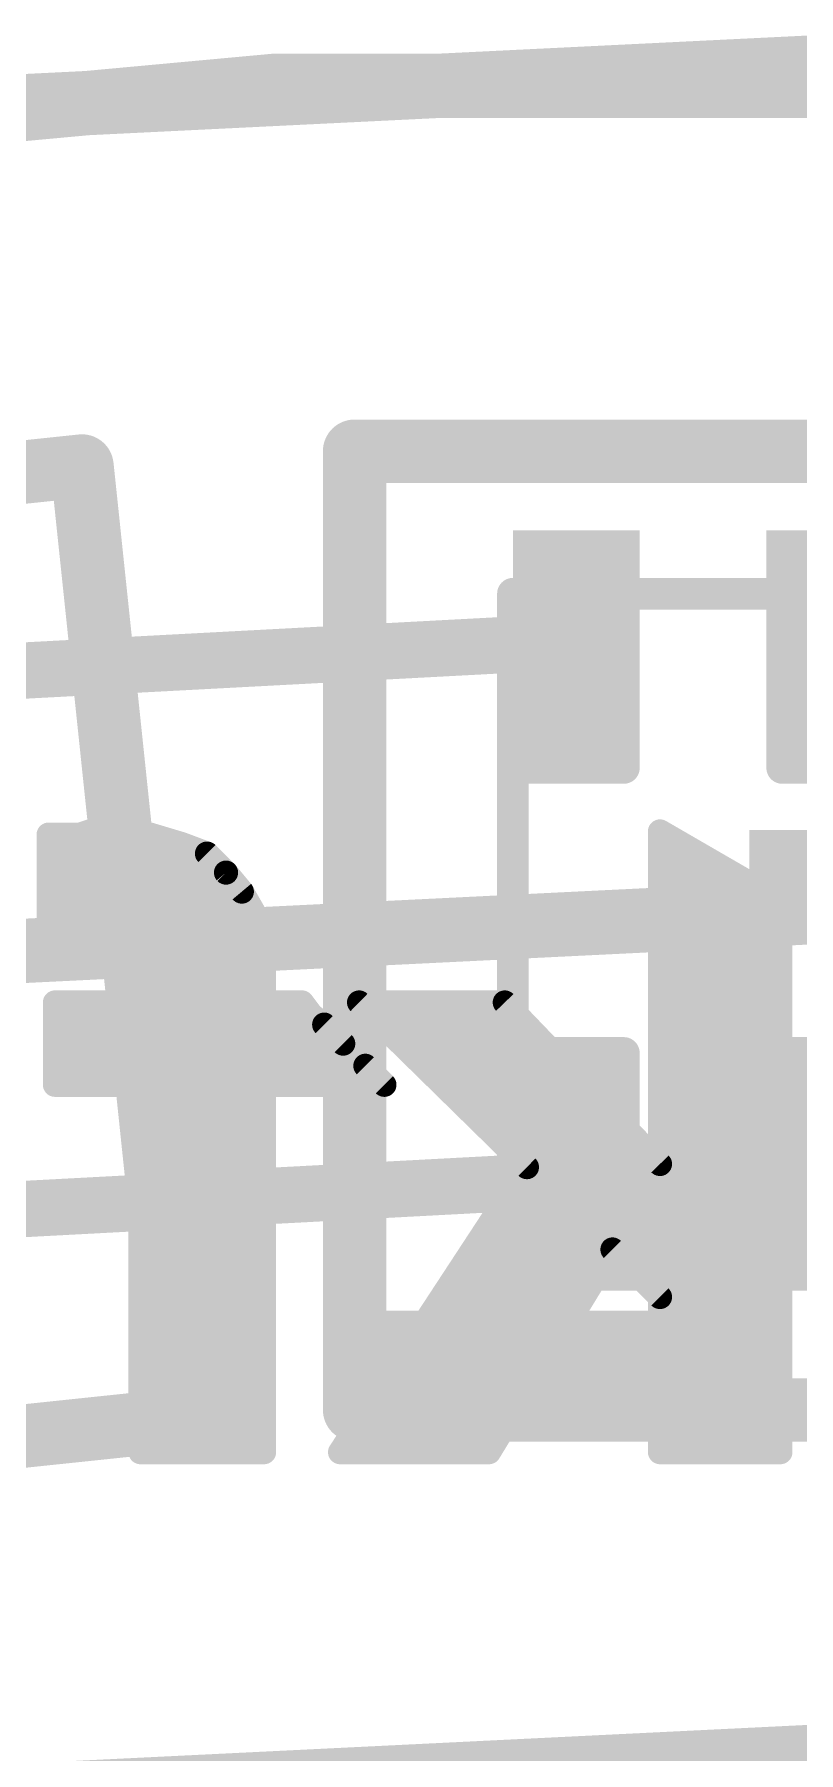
# Model space of a CAD drawing. Extents: x -10 to 92, y -62 to 76.
# Drawn here: x 35.58 to 38, y 70.88 to 76.3 of the extents above; entities that cross this region are included whole.
import ezdxf

# ---------------------------------------------------------------- set-up
doc = ezdxf.new("R2010")
doc.units = 0
for name, color, linetype in [('1', 12, 'CONTINUOUS'), ('16', 132, 'CONTINUOUS'), ('20', 53, 'CONTINUOUS'), ('21', 41, 'CONTINUOUS'), ('22', 40, 'CONTINUOUS'), ('51', 53, 'CONTINUOUS')]:
    doc.layers.add(name, color=color, linetype=linetype)

# ---------------------------------------------------------------- blocks, each defined once
blk = doc.blocks.new('RECT')
blk.add_solid([(-0.5, -0.5), (0.5, -0.5), (-0.5, 0.5), (0.5, 0.5)])

msp = doc.modelspace()

# ---------------------------------------------------------------- linework, layer by layer
at = {"layer": '1'}
for points, const_width in [([(38.1, 76.2, 2.4142), (76.2, 38.1)], 0.2032), ([(37.2973, 74.3412, 1), (37.2926, 74.4299)], 0.0889), ([(38.1, 73.533, 2.4142), (73.533, 38.1)], 0.2032), ([(37.2973, 72.6412, 1), (37.2926, 72.7299)], 0.0889)]:
    msp.add_lwpolyline(points, format="xyb", dxfattribs=dict(at, const_width=const_width))
at = {"layer": '1', "const_width": 0.1778}
for points in [[(37.2949, 74.3855), (35.1009, 74.2689)], [(37.2949, 72.6855), (35.2786, 72.5782)]]:
    msp.add_lwpolyline(points, dxfattribs=at)
at = {"layer": '16', "const_width": 0.2032}
for points in [[(38.1, 76.2, 0.4142), (0, 38.1)], [(0, 38.1, 2.4142), (38.1, 76.2)]]:
    msp.add_lwpolyline(points, format="xyb", dxfattribs=at)
at = {"layer": '20', "const_width": 0.2032}
msp.add_lwpolyline([(62.3824, 67.4624, 0.359), (13.8176, 67.4624)], format="xyb", dxfattribs=at)
at = {"layer": '21'}
for points, const_width in [([(38.1, 0, 1), (38.1, 76.2, 1), (38.1, 0)], 0.2032), ([(36.5949, 75.0355, 1), (36.5949, 74.9355)], 0.1), ([(36.6449, 74.9855, 1), (36.5449, 74.9855)], 0.1), ([(35.7841, 74.944, 1), (35.6846, 74.9336)], 0.1), ([(35.7396, 74.8891, 1), (35.7291, 74.9885)], 0.1), ([(36.6449, 72.2085, 1), (36.5449, 72.2085)], 0.1), ([(36.5949, 72.2403, 1), (36.5949, 72.1768)], 0.0635), ([(36.6267, 72.2085, 1), (36.5632, 72.2085)], 0.0635), ([(37.6267, 72.2085, 1), (37.5632, 72.2085)], 0.0635), ([(37.5949, 72.1768, 1), (37.5949, 72.2403)], 0.0635), ([(36.5449, 72.2085, 1), (36.6449, 72.2085)], 0.1), ([(36.6949, 72.1403, 1), (36.6949, 72.0768)], 0.0635), ([(37.6267, 72.1085, 1), (37.5632, 72.1085)], 0.0635), ([(37.5949, 72.0768, 1), (37.5949, 72.1403)], 0.0635), ([(37.5632, 72.1085, 1), (37.6267, 72.1085)], 0.0635), ([(36.5949, 72.0085, 1), (36.5949, 71.9085)], 0.1), ([(36.5949, 72.0403, 1), (36.5949, 71.9768)], 0.0635), ([(37.5949, 71.9768, 1), (37.5949, 72.0403)], 0.0635), ([(36.056, 71.8787, 1), (36.0455, 71.9781)], 0.1), ([(36.5449, 71.9585, 1), (36.6449, 71.9585)], 0.1), ([(36.5632, 72.0085, 1), (36.6267, 72.0085)], 0.0635), ([(37.5632, 72.0085, 1), (37.6267, 72.0085)], 0.0635), ([(36.001, 71.9232, 1), (36.1005, 71.9336)], 0.1), ([(38.1, 5.334, 1), (38.1, 70.866, 1), (38.1, 5.334)], 0.2032)]:
    msp.add_lwpolyline(points, format="xyb", dxfattribs=dict(at, const_width=const_width))
for points, const_width in [([(39.5949, 74.9855), (36.5949, 74.9855)], 0.2), ([(36.5949, 74.9855), (36.5949, 72.2085)], 0.2), ([(35.7344, 74.9388), (32.7508, 74.6252)], 0.2), ([(36.0508, 71.9284), (35.7344, 74.9388)], 0.2), ([(36.5949, 72.2085), (36.5949, 71.9585)], 0.2), ([(36.5949, 72.0085), (36.5949, 72.2085)], 0.127), ([(36.5949, 72.2085), (37.5949, 72.2085)], 0.127), ([(37.5949, 72.2085), (37.5949, 72.1085)], 0.127), ([(36.6949, 72.1085), (37.5949, 72.1085)], 0.127), ([(37.5949, 72.1085), (37.5949, 72.0085)], 0.127), ([(36.5949, 71.9585), (39.5949, 71.9585)], 0.2), ([(37.5949, 72.0085), (36.5949, 72.0085)], 0.127), ([(33.0672, 71.6148), (36.0508, 71.9284)], 0.2)]:
    msp.add_lwpolyline(points, dxfattribs=dict(at, const_width=const_width))
at = {"layer": '22', "const_width": 0.0762}
for points in [[(35.729, 73.775), (35.629, 73.775)], [(35.629, 73.775), (35.629, 73.485)], [(35.629, 73.7616), (35.9937, 73.7616)], [(35.759, 73.785), (35.729, 73.775)], [(35.839, 73.785), (35.759, 73.785)], [(35.949, 73.775), (35.839, 73.785)], [(36.049, 73.745), (35.949, 73.775)], [(36.129, 73.715), (36.049, 73.745)], [(37.939, 73.565), (37.559, 73.785)], [(37.559, 73.785), (37.559, 72.735)], [(37.559, 73.7616), (37.5994, 73.7616)], [(36.189, 73.655), (36.129, 73.715)], [(35.629, 73.6854), (36.1586, 73.6854)], [(36.239, 73.595), (36.189, 73.655)], [(37.559, 73.6854), (37.731, 73.6854)], [(35.629, 73.6092), (36.2272, 73.6092)], [(36.279, 73.525), (36.239, 73.595)], [(37.559, 73.6092), (37.8627, 73.6092)], [(35.629, 73.533), (36.2744, 73.533)], [(37.559, 73.533), (37.939, 73.533)], [(37.939, 71.825), (37.939, 73.565)], [(35.629, 73.485), (35.809, 73.485)], [(35.809, 73.485), (35.869, 73.465)], [(36.299, 73.445), (36.279, 73.525)], [(35.869, 73.465), (35.889, 73.455)], [(35.8854, 73.4568), (36.2961, 73.4568)], [(35.889, 73.455), (35.899, 73.425)], [(35.899, 73.425), (35.909, 73.405)], [(36.309, 73.355), (36.299, 73.445)], [(37.559, 73.4568), (37.939, 73.4568)], [(35.909, 73.405), (35.919, 73.365)], [(35.9151, 73.3806), (36.3062, 73.3806)], [(37.559, 73.3806), (37.939, 73.3806)], [(35.919, 73.365), (35.919, 73.245)], [(36.309, 73.245), (36.309, 73.355)], [(35.919, 73.3044), (36.309, 73.3044)], [(37.559, 73.3044), (37.939, 73.3044)], [(35.919, 73.245), (35.649, 73.245)], [(35.649, 73.245), (35.649, 72.985)], [(35.649, 73.2282), (36.4416, 73.2282)], [(36.429, 73.245), (36.309, 73.245)], [(36.459, 73.205), (36.429, 73.245)], [(36.499, 73.175), (36.459, 73.205)], [(37.069, 73.245), (36.609, 73.245)], [(36.609, 73.245), (37.139, 72.725)], [(36.6261, 73.2282), (37.0851, 73.2282)], [(37.559, 72.735), (37.069, 73.245)], [(37.559, 73.2282), (37.939, 73.2282)], [(35.649, 73.152), (36.522, 73.152)], [(36.559, 73.115), (36.499, 73.175)], [(36.7038, 73.152), (37.1584, 73.152)], [(37.559, 73.152), (37.939, 73.152)], [(36.589, 73.075), (36.559, 73.115)], [(35.649, 73.0758), (36.5884, 73.0758)], [(36.629, 73.045), (36.589, 73.075)], [(36.689, 72.985), (36.629, 73.045)], [(36.7815, 73.0758), (37.2316, 73.0758)], [(37.559, 73.0758), (37.939, 73.0758)], [(35.649, 72.9996), (36.6744, 72.9996)], [(36.8591, 72.9996), (37.3048, 72.9996)], [(37.559, 72.9996), (37.939, 72.9996)], [(35.649, 72.985), (35.919, 72.985)], [(35.919, 72.985), (35.919, 71.825)], [(36.309, 72.985), (36.689, 72.985)], [(36.309, 71.825), (36.309, 72.985)], [(35.919, 72.9234), (36.309, 72.9234)], [(36.9368, 72.9234), (37.378, 72.9234)], [(37.559, 72.9234), (37.939, 72.9234)], [(35.919, 72.8472), (36.309, 72.8472)], [(37.0145, 72.8472), (37.4512, 72.8472)], [(37.559, 72.8472), (37.939, 72.8472)], [(35.919, 72.771), (36.309, 72.771)], [(37.0921, 72.771), (37.5244, 72.771)], [(37.559, 72.771), (37.939, 72.771)], [(37.139, 72.725), (36.549, 71.825)], [(35.919, 72.6948), (36.309, 72.6948)], [(37.1192, 72.6948), (37.939, 72.6948)], [(35.919, 72.6186), (36.309, 72.6186)], [(37.0693, 72.6186), (37.939, 72.6186)], [(35.919, 72.5424), (36.309, 72.5424)], [(37.0193, 72.5424), (37.939, 72.5424)], [(35.919, 72.4662), (36.309, 72.4662)], [(36.9693, 72.4662), (37.939, 72.4662)], [(37.019, 71.825), (37.409, 72.465)], [(37.409, 72.465), (37.559, 72.315)], [(35.919, 72.39), (36.309, 72.39)], [(36.9194, 72.39), (37.3633, 72.39)], [(37.484, 72.39), (37.939, 72.39)], [(35.919, 72.3138), (36.309, 72.3138)], [(36.8694, 72.3138), (37.3169, 72.3138)], [(37.559, 72.315), (37.559, 71.825)], [(37.559, 72.3138), (37.939, 72.3138)], [(35.919, 72.2376), (36.309, 72.2376)], [(36.8195, 72.2376), (37.2704, 72.2376)], [(37.559, 72.2376), (37.939, 72.2376)], [(35.919, 72.1614), (36.309, 72.1614)], [(36.7695, 72.1614), (37.224, 72.1614)], [(37.559, 72.1614), (37.939, 72.1614)], [(35.919, 72.0852), (36.309, 72.0852)], [(36.7196, 72.0852), (37.1776, 72.0852)], [(37.559, 72.0852), (37.939, 72.0852)], [(35.919, 72.009), (36.309, 72.009)], [(36.6696, 72.009), (37.1311, 72.009)], [(37.559, 72.009), (37.939, 72.009)], [(35.919, 71.9328), (36.309, 71.9328)], [(36.6197, 71.9328), (37.0847, 71.9328)], [(37.559, 71.9328), (37.939, 71.9328)], [(35.919, 71.8566), (36.309, 71.8566)], [(36.5697, 71.8566), (37.0383, 71.8566)], [(37.559, 71.8566), (37.939, 71.8566)], [(35.919, 71.825), (36.309, 71.825)], [(36.549, 71.825), (37.019, 71.825)], [(37.559, 71.825), (37.939, 71.825)]]:
    msp.add_lwpolyline(points, dxfattribs=at)
at = {"layer": '22', "const_width": 0.0381}
for points in [[(35.629, 73.794, 1), (35.629, 73.756)], [(35.6481, 73.775, 1), (35.61, 73.775)], [(35.629, 73.7806, 1), (35.629, 73.7426)], [(35.723, 73.7931, 1), (35.735, 73.7569)], [(35.729, 73.756, 1), (35.729, 73.794)], [(35.759, 73.804, 1), (35.759, 73.766)], [(35.765, 73.7669, 1), (35.753, 73.8031)], [(35.8407, 73.804, 1), (35.8373, 73.766)], [(35.839, 73.766, 1), (35.839, 73.804)], [(35.9545, 73.7932, 1), (35.9435, 73.7568)], [(35.9473, 73.756, 1), (35.9507, 73.794)], [(35.9937, 73.7426, 1), (35.9937, 73.7806)], [(36.0557, 73.7628, 1), (36.0423, 73.7272)], [(37.5685, 73.8015, 1), (37.5495, 73.7685)], [(37.5781, 73.785, 1), (37.54, 73.785)], [(37.559, 73.7806, 1), (37.559, 73.7426)], [(37.5994, 73.7426, 1), (37.5994, 73.7806)], [(36.0435, 73.7268, 1), (36.0545, 73.7632)], [(36.1425, 73.7285, 1), (36.1155, 73.7015)], [(36.1223, 73.6972, 1), (36.1357, 73.7328)], [(35.629, 73.7044, 1), (35.629, 73.6664)], [(36.1586, 73.6664, 1), (36.1586, 73.7044)], [(36.2036, 73.6672, 1), (36.1744, 73.6428)], [(36.1755, 73.6415, 1), (36.2025, 73.6685)], [(37.559, 73.7044, 1), (37.559, 73.6664)], [(37.731, 73.6664, 1), (37.731, 73.7044)], [(35.629, 73.6282, 1), (35.629, 73.5902)], [(36.2555, 73.6045, 1), (36.2225, 73.5855)], [(36.2244, 73.5828, 1), (36.2536, 73.6072)], [(36.2272, 73.5902, 1), (36.2272, 73.6282)], [(37.559, 73.6282, 1), (37.559, 73.5902)], [(37.8627, 73.5902, 1), (37.8627, 73.6282)], [(35.629, 73.552, 1), (35.629, 73.514)], [(36.2744, 73.514, 1), (36.2744, 73.552)], [(37.559, 73.552, 1), (37.559, 73.514)], [(37.9581, 73.565, 1), (37.92, 73.565)], [(37.9295, 73.5485, 1), (37.9485, 73.5815)], [(37.939, 73.514, 1), (37.939, 73.552)], [(35.629, 73.504, 1), (35.629, 73.466)], [(35.815, 73.5031, 1), (35.803, 73.4669)], [(35.809, 73.466, 1), (35.809, 73.504)], [(36.2975, 73.5296, 1), (36.2605, 73.5204)], [(36.2625, 73.5155, 1), (36.2955, 73.5345)], [(35.61, 73.485, 1), (35.6481, 73.485)], [(35.8775, 73.482, 1), (35.8605, 73.448)], [(35.863, 73.4469, 1), (35.875, 73.4831)], [(35.8854, 73.4758, 1), (35.8854, 73.4378)], [(35.9071, 73.461, 1), (35.8709, 73.449)], [(35.916, 73.4335, 1), (35.882, 73.4165)], [(35.8805, 73.438, 1), (35.8975, 73.472)], [(36.3179, 73.4471, 1), (36.2801, 73.4429)], [(36.2805, 73.4404, 1), (36.3175, 73.4496)], [(36.2961, 73.4378, 1), (36.2961, 73.4758)], [(37.559, 73.4758, 1), (37.559, 73.4378)], [(37.939, 73.4378, 1), (37.939, 73.4758)], [(35.8809, 73.419, 1), (35.9171, 73.431)], [(35.9275, 73.4096, 1), (35.8905, 73.4004)], [(35.892, 73.3965, 1), (35.926, 73.4135)], [(35.9151, 73.3996, 1), (35.9151, 73.3616)], [(36.3062, 73.3616, 1), (36.3062, 73.3996)], [(37.559, 73.3996, 1), (37.559, 73.3616)], [(37.939, 73.3616, 1), (37.939, 73.3996)], [(35.9381, 73.365, 1), (35.9, 73.365)], [(35.9005, 73.3604, 1), (35.9375, 73.3696)], [(36.3281, 73.355, 1), (36.29, 73.355)], [(36.2901, 73.3529, 1), (36.3279, 73.3571)], [(35.919, 73.3234, 1), (35.919, 73.2854)], [(36.309, 73.2854, 1), (36.309, 73.3234)], [(37.559, 73.3234, 1), (37.559, 73.2854)], [(37.939, 73.2854, 1), (37.939, 73.3234)], [(35.649, 73.2472, 1), (35.649, 73.2092)], [(35.649, 73.264, 1), (35.649, 73.226)], [(35.6681, 73.245, 1), (35.63, 73.245)], [(35.9, 73.245, 1), (35.9381, 73.245)], [(35.919, 73.226, 1), (35.919, 73.264)], [(36.309, 73.264, 1), (36.309, 73.226)], [(36.29, 73.245, 1), (36.3281, 73.245)], [(36.4442, 73.2564, 1), (36.4138, 73.2336)], [(36.429, 73.226, 1), (36.429, 73.264)], [(36.4704, 73.2202, 1), (36.4476, 73.1898)], [(36.4416, 73.2092, 1), (36.4416, 73.2472)], [(36.6223, 73.2586, 1), (36.5957, 73.2314)], [(36.609, 73.264, 1), (36.609, 73.226)], [(36.6261, 73.2472, 1), (36.6261, 73.2092)], [(37.0827, 73.2582, 1), (37.0553, 73.2318)], [(37.069, 73.226, 1), (37.069, 73.264)], [(37.0851, 73.2092, 1), (37.0851, 73.2472)], [(37.559, 73.2472, 1), (37.559, 73.2092)], [(37.939, 73.2092, 1), (37.939, 73.2472)], [(35.649, 73.171, 1), (35.649, 73.133)], [(36.4438, 73.1936, 1), (36.4742, 73.2164)], [(36.5125, 73.1885, 1), (36.4855, 73.1615)], [(36.4876, 73.1598, 1), (36.5104, 73.1902)], [(36.522, 73.133, 1), (36.522, 73.171)], [(36.7038, 73.171, 1), (36.7038, 73.133)], [(37.1584, 73.133, 1), (37.1584, 73.171)], [(37.559, 73.171, 1), (37.559, 73.133)], [(37.939, 73.133, 1), (37.939, 73.171)], [(36.5742, 73.1264, 1), (36.5438, 73.1036)], [(36.5455, 73.1015, 1), (36.5725, 73.1285)], [(35.649, 73.0948, 1), (35.649, 73.0568)], [(36.6004, 73.0902, 1), (36.5776, 73.0598)], [(36.5738, 73.0636, 1), (36.6042, 73.0864)], [(36.5884, 73.0568, 1), (36.5884, 73.0948)], [(36.6425, 73.0585, 1), (36.6155, 73.0315)], [(36.6176, 73.0298, 1), (36.6404, 73.0602)], [(36.7815, 73.0948, 1), (36.7815, 73.0568)], [(37.2316, 73.0568, 1), (37.2316, 73.0948)], [(37.559, 73.0948, 1), (37.559, 73.0568)], [(37.939, 73.0568, 1), (37.939, 73.0948)], [(35.649, 73.0186, 1), (35.649, 72.9806)], [(36.6744, 72.9806, 1), (36.6744, 73.0186)], [(36.8591, 73.0186, 1), (36.8591, 72.9806)], [(37.3048, 72.9806, 1), (37.3048, 73.0186)], [(37.559, 73.0186, 1), (37.559, 72.9806)], [(37.939, 72.9806, 1), (37.939, 73.0186)], [(35.649, 73.004, 1), (35.649, 72.966)], [(35.63, 72.985, 1), (35.6681, 72.985)], [(35.9381, 72.985, 1), (35.9, 72.985)], [(35.919, 72.966, 1), (35.919, 73.004)], [(36.3281, 72.985, 1), (36.29, 72.985)], [(36.309, 73.004, 1), (36.309, 72.966)], [(36.6755, 72.9715, 1), (36.7025, 72.9985)], [(36.689, 72.966, 1), (36.689, 73.004)], [(35.919, 72.9424, 1), (35.919, 72.9044)], [(36.309, 72.9044, 1), (36.309, 72.9424)], [(36.9368, 72.9424, 1), (36.9368, 72.9044)], [(37.378, 72.9044, 1), (37.378, 72.9424)], [(37.559, 72.9424, 1), (37.559, 72.9044)], [(37.939, 72.9044, 1), (37.939, 72.9424)], [(35.919, 72.8662, 1), (35.919, 72.8282)], [(36.309, 72.8282, 1), (36.309, 72.8662)], [(37.0145, 72.8662, 1), (37.0145, 72.8282)], [(37.4512, 72.8282, 1), (37.4512, 72.8662)], [(37.559, 72.8662, 1), (37.559, 72.8282)], [(37.939, 72.8282, 1), (37.939, 72.8662)], [(35.919, 72.79, 1), (35.919, 72.752)], [(36.309, 72.752, 1), (36.309, 72.79)], [(37.0921, 72.79, 1), (37.0921, 72.752)], [(37.5244, 72.752, 1), (37.5244, 72.79)], [(37.559, 72.79, 1), (37.559, 72.752)], [(37.939, 72.752, 1), (37.939, 72.79)], [(37.1549, 72.7146, 1), (37.1231, 72.7354)], [(37.1257, 72.7114, 1), (37.1523, 72.7386)], [(37.54, 72.735, 1), (37.5781, 72.735)], [(37.5453, 72.7218, 1), (37.5727, 72.7482)], [(35.919, 72.7138, 1), (35.919, 72.6758)], [(36.309, 72.6758, 1), (36.309, 72.7138)], [(37.1192, 72.7138, 1), (37.1192, 72.6758)], [(37.939, 72.6758, 1), (37.939, 72.7138)], [(35.919, 72.6376, 1), (35.919, 72.5996)], [(36.309, 72.5996, 1), (36.309, 72.6376)], [(37.0693, 72.6376, 1), (37.0693, 72.5996)], [(37.939, 72.5996, 1), (37.939, 72.6376)], [(35.919, 72.5614, 1), (35.919, 72.5234)], [(36.309, 72.5234, 1), (36.309, 72.5614)], [(37.0193, 72.5614, 1), (37.0193, 72.5234)], [(37.939, 72.5234, 1), (37.939, 72.5614)], [(35.919, 72.4852, 1), (35.919, 72.4472)], [(36.309, 72.4472, 1), (36.309, 72.4852)], [(36.9693, 72.4852, 1), (36.9693, 72.4472)], [(37.4225, 72.4785, 1), (37.3955, 72.4515)], [(37.4253, 72.4551, 1), (37.3927, 72.4749)], [(37.939, 72.4472, 1), (37.939, 72.4852)], [(35.919, 72.409, 1), (35.919, 72.371)], [(36.309, 72.371, 1), (36.309, 72.409)], [(36.9194, 72.409, 1), (36.9194, 72.371)], [(37.3633, 72.371, 1), (37.3633, 72.409)], [(37.484, 72.409, 1), (37.484, 72.371)], [(37.939, 72.371, 1), (37.939, 72.409)], [(35.919, 72.3328, 1), (35.919, 72.2948)], [(36.309, 72.2948, 1), (36.309, 72.3328)], [(36.8694, 72.3328, 1), (36.8694, 72.2948)], [(37.3169, 72.2948, 1), (37.3169, 72.3328)], [(37.5781, 72.315, 1), (37.54, 72.315)], [(37.559, 72.3328, 1), (37.559, 72.2948)], [(37.5455, 72.3015, 1), (37.5725, 72.3285)], [(37.939, 72.2948, 1), (37.939, 72.3328)], [(35.919, 72.2566, 1), (35.919, 72.2186)], [(36.309, 72.2186, 1), (36.309, 72.2566)], [(36.8195, 72.2566, 1), (36.8195, 72.2186)], [(37.2704, 72.2186, 1), (37.2704, 72.2566)], [(37.559, 72.2566, 1), (37.559, 72.2186)], [(37.939, 72.2186, 1), (37.939, 72.2566)], [(35.919, 72.1804, 1), (35.919, 72.1424)], [(36.309, 72.1424, 1), (36.309, 72.1804)], [(36.7695, 72.1804, 1), (36.7695, 72.1424)], [(37.224, 72.1424, 1), (37.224, 72.1804)], [(37.559, 72.1804, 1), (37.559, 72.1424)], [(37.939, 72.1424, 1), (37.939, 72.1804)], [(35.919, 72.1042, 1), (35.919, 72.0662)], [(36.309, 72.0662, 1), (36.309, 72.1042)], [(36.7196, 72.1042, 1), (36.7196, 72.0662)], [(37.1776, 72.0662, 1), (37.1776, 72.1042)], [(37.559, 72.1042, 1), (37.559, 72.0662)], [(37.939, 72.0662, 1), (37.939, 72.1042)], [(35.919, 72.028, 1), (35.919, 71.99)], [(36.309, 71.99, 1), (36.309, 72.028)], [(36.6696, 72.028, 1), (36.6696, 71.99)], [(37.1311, 71.99, 1), (37.1311, 72.028)], [(37.559, 72.028, 1), (37.559, 71.99)], [(37.939, 71.99, 1), (37.939, 72.028)], [(35.919, 71.9518, 1), (35.919, 71.9138)], [(36.309, 71.9138, 1), (36.309, 71.9518)], [(36.6197, 71.9518, 1), (36.6197, 71.9138)], [(37.0847, 71.9138, 1), (37.0847, 71.9518)], [(37.559, 71.9518, 1), (37.559, 71.9138)], [(37.939, 71.9138, 1), (37.939, 71.9518)], [(35.919, 71.8756, 1), (35.919, 71.8376)], [(36.309, 71.8376, 1), (36.309, 71.8756)], [(36.5697, 71.8756, 1), (36.5697, 71.8376)], [(37.0383, 71.8376, 1), (37.0383, 71.8756)], [(37.559, 71.8756, 1), (37.559, 71.8376)], [(37.939, 71.8376, 1), (37.939, 71.8756)], [(35.919, 71.844, 1), (35.919, 71.806)], [(35.9, 71.825, 1), (35.9381, 71.825)], [(36.29, 71.825, 1), (36.3281, 71.825)], [(36.309, 71.806, 1), (36.309, 71.844)], [(36.549, 71.844, 1), (36.549, 71.806)], [(36.5331, 71.8354, 1), (36.5649, 71.8146)], [(37.0027, 71.8349, 1), (37.0353, 71.8151)], [(37.019, 71.806, 1), (37.019, 71.844)], [(37.559, 71.844, 1), (37.559, 71.806)], [(37.54, 71.825, 1), (37.5781, 71.825)], [(37.92, 71.825, 1), (37.9581, 71.825)], [(37.939, 71.806, 1), (37.939, 71.844)]]:
    msp.add_lwpolyline(points, format="xyb", dxfattribs=at)
at = {"layer": '51', "const_width": 0.1}
for points in [[(37.0949, 72.5355), (37.0949, 74.5355)], [(37.0949, 74.5355), (39.0949, 74.5355)], [(37.4449, 74.4855), (37.1449, 74.4855)], [(37.1449, 74.4855), (37.1449, 73.9855)], [(37.4449, 73.9855), (37.4449, 74.4855)], [(37.9449, 73.9855), (37.9449, 74.4855)], [(37.9449, 74.4855), (38.2449, 74.4855)], [(37.1449, 73.9855), (37.4449, 73.9855)], [(38.2449, 73.9855), (37.9449, 73.9855)], [(37.4449, 73.0855), (37.1449, 73.0855)], [(37.1449, 73.0855), (37.1449, 72.5855)], [(37.4449, 72.5855), (37.4449, 73.0855)], [(38.2449, 73.0855), (37.9449, 73.0855)], [(37.9449, 73.0855), (37.9449, 72.5855)], [(37.1449, 72.5855), (37.4449, 72.5855)], [(37.9449, 72.5855), (38.2449, 72.5855)], [(39.0949, 72.5355), (37.0949, 72.5355)]]:
    msp.add_lwpolyline(points, dxfattribs=at)
at = {"layer": '51', "const_width": 0.05}
for points in [[(37.1199, 74.5355, 1), (37.0699, 74.5355)], [(37.0949, 74.5605, 1), (37.0949, 74.5105)], [(37.1449, 74.5105, 1), (37.1449, 74.4605)], [(37.1699, 74.4855, 1), (37.1199, 74.4855)], [(37.4699, 74.4855, 1), (37.4199, 74.4855)], [(37.4449, 74.4605, 1), (37.4449, 74.5105)], [(37.9699, 74.4855, 1), (37.9199, 74.4855)], [(37.9449, 74.5105, 1), (37.9449, 74.4605)], [(37.1449, 74.0105, 1), (37.1449, 73.9605)], [(37.1199, 73.9855, 1), (37.1699, 73.9855)], [(37.4199, 73.9855, 1), (37.4699, 73.9855)], [(37.4449, 73.9605, 1), (37.4449, 74.0105)], [(37.9449, 74.0105, 1), (37.9449, 73.9605)], [(37.9199, 73.9855, 1), (37.9699, 73.9855)], [(37.1449, 73.1105, 1), (37.1449, 73.0605)], [(37.1699, 73.0855, 1), (37.1199, 73.0855)], [(37.4699, 73.0855, 1), (37.4199, 73.0855)], [(37.4449, 73.0605, 1), (37.4449, 73.1105)], [(37.9449, 73.1105, 1), (37.9449, 73.0605)], [(37.9699, 73.0855, 1), (37.9199, 73.0855)], [(37.1449, 72.6105, 1), (37.1449, 72.5605)], [(37.1199, 72.5855, 1), (37.1699, 72.5855)], [(37.4199, 72.5855, 1), (37.4699, 72.5855)], [(37.4449, 72.5605, 1), (37.4449, 72.6105)], [(37.9449, 72.6105, 1), (37.9449, 72.5605)], [(37.9199, 72.5855, 1), (37.9699, 72.5855)], [(37.0949, 72.5605, 1), (37.0949, 72.5105)], [(37.0699, 72.5355, 1), (37.1199, 72.5355)]]:
    msp.add_lwpolyline(points, format="xyb", dxfattribs=at)

# ---------------------------------------------------------------- block references
at = {"layer": '1', "xscale": 0.7, "yscale": 0.4, "rotation": 270}
for p in [(37.2949, 74.3855), (38.0949, 74.3855), (37.2949, 72.6855), (38.0949, 72.6855)]:
    msp.add_blockref('RECT', p, dxfattribs=at)
at = {"layer": '51', "xscale": 0.508, "yscale": 0.254, "rotation": 180}
msp.add_blockref('RECT', (38.0949, 73.6625), dxfattribs=at)

doc.saveas('drawing.dxf')
